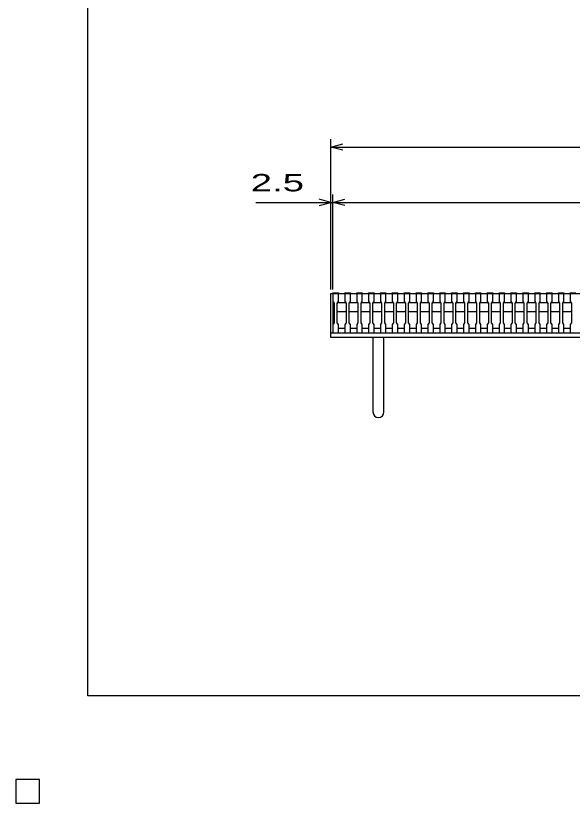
# Model space of a CAD drawing. Units: millimetres, scale not verified. Extents: x -1820 to 1731, y -1282 to 1054.
# Drawn here: x -1820 to -1116, y -1282 to -286 of the extents above; entities that cross this region are included whole.
import ezdxf
from ezdxf.enums import TextEntityAlignment as Align

# ---------------------------------------------------------------- set-up
doc = ezdxf.new("R2010")
doc.units = ezdxf.units.MM
doc.header["$LTSCALE"] = 10
for name, color, linetype, lineweight in [('0_2', 150, 'Continuous', 25), ('16', 3, 'Continuous', 25), ('19', 6, 'Continuous', 25), ('22', 2, 'Continuous', 25), ('32', 4, 'Continuous', 25)]:
    doc.layers.add(name, color=color, linetype=linetype, lineweight=lineweight)
doc.styles.add('ベクトル', font='')
doc.styles.get('ベクトル').set_extended_font_data('ベクトル')

msp = doc.modelspace()

# ---------------------------------------------------------------- linework, layer by layer
at = {"layer": '0_2'}
for p, q in [((-1729, -1146.5), (-1729, 1053.5)), ((1731, -1146.5), (-1729, -1146.5)), ((-1790, -1252.5), (-1820, -1252.5)), ((-1820, -1252.5), (-1820, -1282.5)), ((-1790, -1252.5), (-1820, -1252.5)), ((-1820, -1252.5), (-1820, -1282.5)), ((-1790, -1252.5), (-1820, -1252.5)), ((-1820, -1252.5), (-1820, -1282.5)), ((-1790, -1252.5), (-1820, -1252.5)), ((-1820, -1252.5), (-1820, -1282.5)), ((-1790, -1252.5), (-1820, -1252.5)), ((-1820, -1252.5), (-1820, -1282.5)), ((-1790, -1282.5), (-1790, -1252.5)), ((-1790, -1282.5), (-1790, -1252.5)), ((-1790, -1282.5), (-1790, -1252.5)), ((-1790, -1282.5), (-1790, -1252.5)), ((-1790, -1282.5), (-1790, -1252.5)), ((-1820, -1282.5), (-1790, -1282.5)), ((-1820, -1282.5), (-1790, -1282.5)), ((-1820, -1282.5), (-1790, -1282.5)), ((-1820, -1282.5), (-1790, -1282.5)), ((-1820, -1282.5), (-1790, -1282.5))]:
    msp.add_line(p, q, dxfattribs=at)
at = {"layer": '16'}
for p, q in [((-1419, -637.5), (-1419, -636.8)), ((-1419, -636.8), (-1412, -636.8)), ((-1419, -637.5), (-1419, -648)), ((-1412, -637.5), (-1419, -637.5)), ((-1419, -637.5), (-424, -637.5)), ((-1419, -637.5), (-1419, -681.5)), ((-1412, -636.8), (-1412, -637.5)), ((-1412, -648), (-1412, -637.5)), ((-1404, -637.5), (-1404, -636.8)), ((-1404, -636.8), (-1397, -636.8)), ((-1404, -637.5), (-1404, -648)), ((-1397, -637.5), (-1404, -637.5)), ((-1397, -636.8), (-1397, -637.5)), ((-1397, -648), (-1397, -637.5)), ((-1389, -637.5), (-1389, -636.8)), ((-1389, -636.8), (-1382, -636.8)), ((-1389, -637.5), (-1389, -648)), ((-1382, -637.5), (-1389, -637.5)), ((-1382, -636.8), (-1382, -637.5)), ((-1382, -648), (-1382, -637.5)), ((-1374, -637.5), (-1374, -636.8)), ((-1374, -636.8), (-1367, -636.8)), ((-1374, -637.5), (-1374, -648)), ((-1367, -637.5), (-1374, -637.5)), ((-1367, -636.8), (-1367, -637.5)), ((-1367, -648), (-1367, -637.5)), ((-1359, -637.5), (-1359, -636.8)), ((-1359, -636.8), (-1352, -636.8)), ((-1359, -637.5), (-1359, -648)), ((-1352, -637.5), (-1359, -637.5)), ((-1352, -636.8), (-1352, -637.5)), ((-1352, -648), (-1352, -637.5)), ((-1344, -637.5), (-1344, -636.8)), ((-1344, -636.8), (-1337, -636.8)), ((-1344, -637.5), (-1344, -648)), ((-1337, -637.5), (-1344, -637.5)), ((-1337, -636.8), (-1337, -637.5)), ((-1337, -648), (-1337, -637.5)), ((-1329, -637.5), (-1329, -636.8)), ((-1329, -636.8), (-1322, -636.8)), ((-1329, -637.5), (-1329, -648)), ((-1322, -637.5), (-1329, -637.5)), ((-1322, -636.8), (-1322, -637.5)), ((-1322, -648), (-1322, -637.5)), ((-1314, -637.5), (-1314, -636.8)), ((-1314, -636.8), (-1307, -636.8)), ((-1314, -637.5), (-1314, -648)), ((-1307, -637.5), (-1314, -637.5)), ((-1307, -636.8), (-1307, -637.5)), ((-1307, -648), (-1307, -637.5)), ((-1299, -637.5), (-1299, -636.8)), ((-1299, -636.8), (-1292, -636.8)), ((-1299, -637.5), (-1299, -648)), ((-1292, -637.5), (-1299, -637.5)), ((-1292, -636.8), (-1292, -637.5)), ((-1292, -648), (-1292, -637.5)), ((-1284, -637.5), (-1284, -636.8)), ((-1284, -636.8), (-1277, -636.8)), ((-1284, -637.5), (-1284, -648)), ((-1277, -637.5), (-1284, -637.5)), ((-1277, -636.8), (-1277, -637.5)), ((-1277, -648), (-1277, -637.5)), ((-1269, -637.5), (-1269, -636.8)), ((-1269, -636.8), (-1262, -636.8)), ((-1269, -637.5), (-1269, -648)), ((-1262, -637.5), (-1269, -637.5)), ((-1262, -636.8), (-1262, -637.5)), ((-1262, -648), (-1262, -637.5)), ((-1254, -637.5), (-1254, -636.8)), ((-1254, -636.8), (-1247, -636.8)), ((-1254, -637.5), (-1254, -648)), ((-1247, -637.5), (-1254, -637.5)), ((-1247, -636.8), (-1247, -637.5)), ((-1247, -648), (-1247, -637.5)), ((-1239, -637.5), (-1239, -636.8)), ((-1239, -636.8), (-1232, -636.8)), ((-1239, -637.5), (-1239, -648)), ((-1232, -637.5), (-1239, -637.5)), ((-1232, -636.8), (-1232, -637.5)), ((-1232, -648), (-1232, -637.5)), ((-1224, -637.5), (-1224, -636.8)), ((-1224, -636.8), (-1217, -636.8)), ((-1224, -637.5), (-1224, -648)), ((-1217, -637.5), (-1224, -637.5)), ((-1217, -636.8), (-1217, -637.5)), ((-1217, -648), (-1217, -637.5)), ((-1209, -637.5), (-1209, -636.8)), ((-1209, -636.8), (-1202, -636.8)), ((-1209, -637.5), (-1209, -648)), ((-1202, -637.5), (-1209, -637.5)), ((-1202, -636.8), (-1202, -637.5)), ((-1202, -648), (-1202, -637.5)), ((-1194, -637.5), (-1194, -636.8)), ((-1194, -636.8), (-1187, -636.8)), ((-1194, -637.5), (-1194, -648)), ((-1187, -637.5), (-1194, -637.5)), ((-1187, -636.8), (-1187, -637.5)), ((-1187, -648), (-1187, -637.5)), ((-1179, -637.5), (-1179, -636.8)), ((-1179, -636.8), (-1172, -636.8)), ((-1179, -637.5), (-1179, -648)), ((-1172, -637.5), (-1179, -637.5)), ((-1172, -636.8), (-1172, -637.5)), ((-1172, -648), (-1172, -637.5)), ((-1164, -637.5), (-1164, -636.8)), ((-1164, -636.8), (-1157, -636.8)), ((-1164, -637.5), (-1164, -648)), ((-1157, -637.5), (-1164, -637.5)), ((-1157, -636.8), (-1157, -637.5)), ((-1157, -648), (-1157, -637.5)), ((-1149, -637.5), (-1149, -636.8)), ((-1149, -636.8), (-1142, -636.8)), ((-1149, -637.5), (-1149, -648)), ((-1142, -637.5), (-1149, -637.5)), ((-1142, -636.8), (-1142, -637.5)), ((-1142, -648), (-1142, -637.5)), ((-1134, -637.5), (-1134, -636.8)), ((-1134, -636.8), (-1127, -636.8)), ((-1134, -637.5), (-1134, -648)), ((-1127, -637.5), (-1134, -637.5)), ((-1127, -636.8), (-1127, -637.5)), ((-1127, -648), (-1127, -637.5)), ((-1119, -637.5), (-1119, -636.8)), ((-1119, -636.8), (-1112, -636.8)), ((-1119, -637.5), (-1119, -648)), ((-1112, -637.5), (-1119, -637.5)), ((-1419, -648), (-1417.5, -650)), ((-1417.5, -650), (-1417.5, -675)), ((-1413.5, -650), (-1412, -648)), ((-1413.5, -650), (-1412.5, -649)), ((-1413.5, -675), (-1413.5, -650)), ((-1412.5, -649), (-1403.5, -649)), ((-1404, -648), (-1402.5, -650)), ((-1403.5, -649), (-1402.5, -650)), ((-1402.5, -650), (-1402.5, -675)), ((-1398.5, -650), (-1397, -648)), ((-1398.5, -650), (-1397.5, -649)), ((-1398.5, -675), (-1398.5, -650)), ((-1397.5, -649), (-1388.5, -649)), ((-1389, -648), (-1387.5, -650)), ((-1388.5, -649), (-1387.5, -650)), ((-1387.5, -650), (-1387.5, -675)), ((-1383.5, -650), (-1382, -648)), ((-1383.5, -650), (-1382.5, -649)), ((-1383.5, -675), (-1383.5, -650)), ((-1382.5, -649), (-1373.5, -649)), ((-1374, -648), (-1372.5, -650)), ((-1373.5, -649), (-1372.5, -650)), ((-1372.5, -650), (-1372.5, -675)), ((-1368.5, -650), (-1367, -648)), ((-1368.5, -650), (-1367.5, -649)), ((-1368.5, -675), (-1368.5, -650)), ((-1367.5, -649), (-1358.5, -649)), ((-1359, -648), (-1357.5, -650)), ((-1358.5, -649), (-1357.5, -650)), ((-1357.5, -650), (-1357.5, -675)), ((-1353.5, -650), (-1352, -648)), ((-1353.5, -650), (-1352.5, -649)), ((-1353.5, -675), (-1353.5, -650)), ((-1352.5, -649), (-1343.5, -649)), ((-1344, -648), (-1342.5, -650)), ((-1343.5, -649), (-1342.5, -650)), ((-1342.5, -650), (-1342.5, -675)), ((-1338.5, -650), (-1337, -648)), ((-1338.5, -650), (-1337.5, -649)), ((-1338.5, -675), (-1338.5, -650)), ((-1337.5, -649), (-1328.5, -649)), ((-1329, -648), (-1327.5, -650)), ((-1328.5, -649), (-1327.5, -650)), ((-1327.5, -650), (-1327.5, -675)), ((-1323.5, -650), (-1322, -648)), ((-1323.5, -650), (-1322.5, -649)), ((-1323.5, -675), (-1323.5, -650)), ((-1322.5, -649), (-1313.5, -649)), ((-1314, -648), (-1312.5, -650)), ((-1313.5, -649), (-1312.5, -650)), ((-1312.5, -650), (-1312.5, -675)), ((-1308.5, -650), (-1307, -648)), ((-1308.5, -650), (-1307.5, -649)), ((-1308.5, -675), (-1308.5, -650)), ((-1307.5, -649), (-1298.5, -649)), ((-1299, -648), (-1297.5, -650)), ((-1298.5, -649), (-1297.5, -650)), ((-1297.5, -650), (-1297.5, -675)), ((-1293.5, -650), (-1292, -648)), ((-1293.5, -650), (-1292.5, -649)), ((-1293.5, -675), (-1293.5, -650)), ((-1292.5, -649), (-1283.5, -649)), ((-1284, -648), (-1282.5, -650)), ((-1283.5, -649), (-1282.5, -650)), ((-1282.5, -650), (-1282.5, -675)), ((-1278.5, -650), (-1277, -648)), ((-1278.5, -650), (-1277.5, -649)), ((-1278.5, -675), (-1278.5, -650)), ((-1277.5, -649), (-1268.5, -649)), ((-1269, -648), (-1267.5, -650)), ((-1268.5, -649), (-1267.5, -650)), ((-1267.5, -650), (-1267.5, -675)), ((-1263.5, -650), (-1262, -648)), ((-1263.5, -650), (-1262.5, -649)), ((-1263.5, -675), (-1263.5, -650)), ((-1262.5, -649), (-1253.5, -649)), ((-1254, -648), (-1252.5, -650)), ((-1253.5, -649), (-1252.5, -650)), ((-1252.5, -650), (-1252.5, -675)), ((-1248.5, -650), (-1247, -648)), ((-1248.5, -650), (-1247.5, -649)), ((-1248.5, -675), (-1248.5, -650)), ((-1247.5, -649), (-1238.5, -649)), ((-1239, -648), (-1237.5, -650)), ((-1238.5, -649), (-1237.5, -650)), ((-1237.5, -650), (-1237.5, -675)), ((-1233.5, -650), (-1232, -648)), ((-1233.5, -650), (-1232.5, -649)), ((-1233.5, -675), (-1233.5, -650)), ((-1232.5, -649), (-1223.5, -649)), ((-1224, -648), (-1222.5, -650)), ((-1223.5, -649), (-1222.5, -650)), ((-1222.5, -650), (-1222.5, -675)), ((-1218.5, -650), (-1217, -648)), ((-1218.5, -650), (-1217.5, -649)), ((-1218.5, -675), (-1218.5, -650)), ((-1217.5, -649), (-1208.5, -649)), ((-1209, -648), (-1207.5, -650)), ((-1208.5, -649), (-1207.5, -650)), ((-1207.5, -650), (-1207.5, -675)), ((-1203.5, -650), (-1202, -648)), ((-1203.5, -650), (-1202.5, -649)), ((-1203.5, -675), (-1203.5, -650)), ((-1202.5, -649), (-1193.5, -649)), ((-1194, -648), (-1192.5, -650)), ((-1193.5, -649), (-1192.5, -650)), ((-1192.5, -650), (-1192.5, -675)), ((-1188.5, -650), (-1187, -648)), ((-1188.5, -650), (-1187.5, -649)), ((-1188.5, -675), (-1188.5, -650)), ((-1187.5, -649), (-1178.5, -649)), ((-1179, -648), (-1177.5, -650)), ((-1178.5, -649), (-1177.5, -650)), ((-1177.5, -650), (-1177.5, -675)), ((-1173.5, -650), (-1172, -648)), ((-1173.5, -650), (-1172.5, -649)), ((-1173.5, -675), (-1173.5, -650)), ((-1172.5, -649), (-1163.5, -649)), ((-1164, -648), (-1162.5, -650)), ((-1163.5, -649), (-1162.5, -650)), ((-1162.5, -650), (-1162.5, -675)), ((-1158.5, -650), (-1157, -648)), ((-1158.5, -650), (-1157.5, -649)), ((-1158.5, -675), (-1158.5, -650)), ((-1157.5, -649), (-1148.5, -649)), ((-1149, -648), (-1147.5, -650)), ((-1148.5, -649), (-1147.5, -650)), ((-1147.5, -650), (-1147.5, -675)), ((-1143.5, -650), (-1142, -648)), ((-1143.5, -650), (-1142.5, -649)), ((-1143.5, -675), (-1143.5, -650)), ((-1142.5, -649), (-1133.5, -649)), ((-1134, -648), (-1132.5, -650)), ((-1133.5, -649), (-1132.5, -650)), ((-1132.5, -650), (-1132.5, -675)), ((-1128.5, -650), (-1127, -648)), ((-1128.5, -650), (-1127.5, -649)), ((-1128.5, -675), (-1128.5, -650)), ((-1127.5, -649), (-1118.5, -649)), ((-1119, -648), (-1117.5, -650)), ((-1118.5, -649), (-1117.5, -650)), ((-1117.5, -650), (-1117.5, -675)), ((-1412.5, -661), (-1413.5, -660)), ((-1403.5, -661), (-1412.5, -661)), ((-1402.5, -660), (-1403.5, -661)), ((-1397.5, -661), (-1398.5, -660)), ((-1388.5, -661), (-1397.5, -661)), ((-1387.5, -660), (-1388.5, -661)), ((-1382.5, -661), (-1383.5, -660)), ((-1373.5, -661), (-1382.5, -661)), ((-1372.5, -660), (-1373.5, -661)), ((-1367.5, -661), (-1368.5, -660)), ((-1358.5, -661), (-1367.5, -661)), ((-1357.5, -660), (-1358.5, -661)), ((-1352.5, -661), (-1353.5, -660)), ((-1343.5, -661), (-1352.5, -661)), ((-1342.5, -660), (-1343.5, -661)), ((-1337.5, -661), (-1338.5, -660)), ((-1328.5, -661), (-1337.5, -661)), ((-1327.5, -660), (-1328.5, -661)), ((-1322.5, -661), (-1323.5, -660)), ((-1313.5, -661), (-1322.5, -661)), ((-1312.5, -660), (-1313.5, -661)), ((-1307.5, -661), (-1308.5, -660)), ((-1298.5, -661), (-1307.5, -661)), ((-1297.5, -660), (-1298.5, -661)), ((-1292.5, -661), (-1293.5, -660)), ((-1283.5, -661), (-1292.5, -661)), ((-1282.5, -660), (-1283.5, -661)), ((-1277.5, -661), (-1278.5, -660)), ((-1268.5, -661), (-1277.5, -661)), ((-1267.5, -660), (-1268.5, -661)), ((-1262.5, -661), (-1263.5, -660)), ((-1253.5, -661), (-1262.5, -661)), ((-1252.5, -660), (-1253.5, -661)), ((-1247.5, -661), (-1248.5, -660)), ((-1238.5, -661), (-1247.5, -661)), ((-1237.5, -660), (-1238.5, -661)), ((-1232.5, -661), (-1233.5, -660)), ((-1223.5, -661), (-1232.5, -661)), ((-1222.5, -660), (-1223.5, -661)), ((-1217.5, -661), (-1218.5, -660)), ((-1208.5, -661), (-1217.5, -661)), ((-1207.5, -660), (-1208.5, -661)), ((-1202.5, -661), (-1203.5, -660)), ((-1193.5, -661), (-1202.5, -661)), ((-1192.5, -660), (-1193.5, -661)), ((-1187.5, -661), (-1188.5, -660)), ((-1178.5, -661), (-1187.5, -661)), ((-1177.5, -660), (-1178.5, -661)), ((-1172.5, -661), (-1173.5, -660)), ((-1163.5, -661), (-1172.5, -661)), ((-1162.5, -660), (-1163.5, -661)), ((-1157.5, -661), (-1158.5, -660)), ((-1148.5, -661), (-1157.5, -661)), ((-1147.5, -660), (-1148.5, -661)), ((-1142.5, -661), (-1143.5, -660)), ((-1133.5, -661), (-1142.5, -661)), ((-1132.5, -660), (-1133.5, -661)), ((-1127.5, -661), (-1128.5, -660)), ((-1118.5, -661), (-1127.5, -661)), ((-1117.5, -660), (-1118.5, -661)), ((-1417.5, -675), (-1419, -677)), ((-1419, -677), (-1419, -687.5)), ((-1412, -677), (-1413.5, -675)), ((-1412, -687.5), (-1412, -677)), ((-1402.5, -675), (-1404, -677)), ((-1404, -677), (-1404, -687.5)), ((-1397, -677), (-1398.5, -675)), ((-1397, -687.5), (-1397, -677)), ((-1387.5, -675), (-1389, -677)), ((-1389, -677), (-1389, -687.5)), ((-1382, -677), (-1383.5, -675)), ((-1382, -687.5), (-1382, -677)), ((-1372.5, -675), (-1374, -677)), ((-1374, -677), (-1374, -687.5)), ((-1367, -677), (-1368.5, -675)), ((-1367, -687.5), (-1367, -677)), ((-1357.5, -675), (-1359, -677)), ((-1359, -677), (-1359, -687.5)), ((-1352, -677), (-1353.5, -675)), ((-1352, -687.5), (-1352, -677)), ((-1342.5, -675), (-1344, -677)), ((-1344, -677), (-1344, -687.5)), ((-1337, -677), (-1338.5, -675)), ((-1337, -687.5), (-1337, -677)), ((-1327.5, -675), (-1329, -677)), ((-1329, -677), (-1329, -687.5)), ((-1322, -677), (-1323.5, -675)), ((-1322, -687.5), (-1322, -677)), ((-1312.5, -675), (-1314, -677)), ((-1314, -677), (-1314, -687.5)), ((-1307, -677), (-1308.5, -675)), ((-1307, -687.5), (-1307, -677)), ((-1297.5, -675), (-1299, -677)), ((-1299, -677), (-1299, -687.5)), ((-1292, -677), (-1293.5, -675)), ((-1292, -687.5), (-1292, -677)), ((-1282.5, -675), (-1284, -677)), ((-1284, -677), (-1284, -687.5)), ((-1277, -677), (-1278.5, -675)), ((-1277, -687.5), (-1277, -677)), ((-1267.5, -675), (-1269, -677)), ((-1269, -677), (-1269, -687.5)), ((-1262, -677), (-1263.5, -675)), ((-1262, -687.5), (-1262, -677)), ((-1252.5, -675), (-1254, -677)), ((-1254, -677), (-1254, -687.5)), ((-1247, -677), (-1248.5, -675)), ((-1247, -687.5), (-1247, -677)), ((-1237.5, -675), (-1239, -677)), ((-1239, -677), (-1239, -687.5)), ((-1232, -677), (-1233.5, -675)), ((-1232, -687.5), (-1232, -677)), ((-1222.5, -675), (-1224, -677)), ((-1224, -677), (-1224, -687.5)), ((-1217, -677), (-1218.5, -675)), ((-1217, -687.5), (-1217, -677)), ((-1207.5, -675), (-1209, -677)), ((-1209, -677), (-1209, -687.5)), ((-1202, -677), (-1203.5, -675)), ((-1202, -687.5), (-1202, -677)), ((-1192.5, -675), (-1194, -677)), ((-1194, -677), (-1194, -687.5)), ((-1187, -677), (-1188.5, -675)), ((-1187, -687.5), (-1187, -677)), ((-1177.5, -675), (-1179, -677)), ((-1179, -677), (-1179, -687.5)), ((-1172, -677), (-1173.5, -675)), ((-1172, -687.5), (-1172, -677)), ((-1162.5, -675), (-1164, -677)), ((-1164, -677), (-1164, -687.5)), ((-1157, -677), (-1158.5, -675)), ((-1157, -687.5), (-1157, -677)), ((-1147.5, -675), (-1149, -677)), ((-1149, -677), (-1149, -687.5)), ((-1142, -677), (-1143.5, -675)), ((-1142, -687.5), (-1142, -677)), ((-1132.5, -675), (-1134, -677)), ((-1134, -677), (-1134, -687.5)), ((-1127, -677), (-1128.5, -675)), ((-1127, -687.5), (-1127, -677)), ((-1117.5, -675), (-1119, -677)), ((-1119, -677), (-1119, -687.5)), ((-1412, -681.5), (-1404, -681.5)), ((-1397, -681.5), (-1389, -681.5)), ((-1382, -681.5), (-1374, -681.5)), ((-1367, -681.5), (-1359, -681.5)), ((-1352, -681.5), (-1344, -681.5)), ((-1337, -681.5), (-1329, -681.5)), ((-1322, -681.5), (-1314, -681.5)), ((-1307, -681.5), (-1299, -681.5)), ((-1292, -681.5), (-1284, -681.5)), ((-1277, -681.5), (-1269, -681.5)), ((-1262, -681.5), (-1254, -681.5)), ((-1247, -681.5), (-1239, -681.5)), ((-1232, -681.5), (-1224, -681.5)), ((-1217, -681.5), (-1209, -681.5)), ((-1202, -681.5), (-1194, -681.5)), ((-1187, -681.5), (-1179, -681.5)), ((-1172, -681.5), (-1164, -681.5)), ((-1157, -681.5), (-1149, -681.5)), ((-1142, -681.5), (-1134, -681.5)), ((-1127, -681.5), (-1119, -681.5)), ((-1419, -687.5), (-1412, -687.5)), ((-1404, -687.5), (-1397, -687.5)), ((-1389, -687.5), (-1382, -687.5)), ((-1374, -687.5), (-1367, -687.5)), ((-1359, -687.5), (-1352, -687.5)), ((-1344, -687.5), (-1337, -687.5)), ((-1329, -687.5), (-1322, -687.5)), ((-1314, -687.5), (-1307, -687.5)), ((-1299, -687.5), (-1292, -687.5)), ((-1284, -687.5), (-1277, -687.5)), ((-1269, -687.5), (-1262, -687.5)), ((-1254, -687.5), (-1247, -687.5)), ((-1239, -687.5), (-1232, -687.5)), ((-1224, -687.5), (-1217, -687.5)), ((-1209, -687.5), (-1202, -687.5)), ((-1194, -687.5), (-1187, -687.5)), ((-1179, -687.5), (-1172, -687.5)), ((-1164, -687.5), (-1157, -687.5)), ((-1149, -687.5), (-1142, -687.5)), ((-1134, -687.5), (-1127, -687.5)), ((-1119, -687.5), (-1112, -687.5)), ((-1790, -1252.5), (-1820, -1252.5)), ((-1820, -1252.5), (-1820, -1282.5)), ((-1790, -1252.5), (-1820, -1252.5)), ((-1820, -1252.5), (-1820, -1282.5)), ((-1790, -1252.5), (-1820, -1252.5)), ((-1820, -1252.5), (-1820, -1282.5)), ((-1790, -1252.5), (-1820, -1252.5)), ((-1820, -1252.5), (-1820, -1282.5)), ((-1790, -1252.5), (-1820, -1252.5)), ((-1820, -1252.5), (-1820, -1282.5)), ((-1790, -1282.5), (-1790, -1252.5)), ((-1790, -1282.5), (-1790, -1252.5)), ((-1790, -1282.5), (-1790, -1252.5)), ((-1790, -1282.5), (-1790, -1252.5)), ((-1790, -1282.5), (-1790, -1252.5)), ((-1820, -1282.5), (-1790, -1282.5)), ((-1820, -1282.5), (-1790, -1282.5)), ((-1820, -1282.5), (-1790, -1282.5)), ((-1820, -1282.5), (-1790, -1282.5)), ((-1820, -1282.5), (-1790, -1282.5))]:
    msp.add_line(p, q, dxfattribs=at)
at = {"layer": '19'}
for p, q in [((-1421.5, -637.5), (-1419, -637.5)), ((-1421.5, -687.5), (-1421.5, -637.5)), ((-1421.5, -687.5), (-421.5, -687.5)), ((-1421.5, -693.5), (-1421.5, -687.5)), ((-421.5, -693.5), (-1421.5, -693.5)), ((-1368.5, -693.5), (-1368.5, -787.5)), ((-1354.5, -787.5), (-1354.5, -693.5))]:
    msp.add_line(p, q, dxfattribs=at)
msp.add_arc((-1361.5, -787.5), 7, 180, 0, dxfattribs=at)
at = {"layer": '22', "color": 4}
for p, q in [((-1421.5, -632.5), (-1421.5, -442.5)), ((-1421.5, -452.5), (-1406.5, -448.5)), ((-1406.5, -456.5), (-1421.5, -452.5)), ((-1421.5, -452.5), (-421.5, -452.5)), ((-1421.5, -632.5), (-1421.5, -512.5)), ((-1419, -632.5), (-1419, -512.5)), ((-1516.5, -522.5), (-1421.5, -522.5)), ((-1421.5, -522.5), (-1436.5, -518.5)), ((-1436.5, -526.5), (-1421.5, -522.5)), ((-1421.5, -522.5), (-1419, -522.5)), ((-1419, -522.5), (-1404, -518.5)), ((-1404, -526.5), (-1419, -522.5)), ((-1419, -522.5), (-424, -522.5)), ((-1790, -1252.5), (-1820, -1252.5)), ((-1820, -1252.5), (-1820, -1282.5)), ((-1790, -1252.5), (-1820, -1252.5)), ((-1820, -1252.5), (-1820, -1282.5)), ((-1790, -1252.5), (-1820, -1252.5)), ((-1820, -1252.5), (-1820, -1282.5)), ((-1790, -1282.5), (-1790, -1252.5)), ((-1790, -1282.5), (-1790, -1252.5)), ((-1790, -1282.5), (-1790, -1252.5)), ((-1820, -1282.5), (-1790, -1282.5)), ((-1820, -1282.5), (-1790, -1282.5)), ((-1820, -1282.5), (-1790, -1282.5))]:
    msp.add_line(p, q, dxfattribs=at)
at = {"layer": '22'}
for p, q in [((-1790, -1252.5), (-1820, -1252.5)), ((-1820, -1252.5), (-1820, -1282.5)), ((-1790, -1252.5), (-1820, -1252.5)), ((-1820, -1252.5), (-1820, -1282.5)), ((-1790, -1252.5), (-1820, -1252.5)), ((-1820, -1252.5), (-1820, -1282.5)), ((-1790, -1282.5), (-1790, -1252.5)), ((-1790, -1282.5), (-1790, -1252.5)), ((-1790, -1282.5), (-1790, -1252.5)), ((-1820, -1282.5), (-1790, -1282.5)), ((-1820, -1282.5), (-1790, -1282.5)), ((-1820, -1282.5), (-1790, -1282.5))]:
    msp.add_line(p, q, dxfattribs=at)
at = {"layer": '32'}
for p, q in [((-1790, -1252.5), (-1820, -1252.5)), ((-1820, -1252.5), (-1820, -1282.5)), ((-1790, -1252.5), (-1820, -1252.5)), ((-1820, -1252.5), (-1820, -1282.5)), ((-1790, -1252.5), (-1820, -1252.5)), ((-1820, -1252.5), (-1820, -1282.5)), ((-1790, -1252.5), (-1820, -1252.5)), ((-1820, -1252.5), (-1820, -1282.5)), ((-1790, -1252.5), (-1820, -1252.5)), ((-1820, -1252.5), (-1820, -1282.5)), ((-1790, -1282.5), (-1790, -1252.5)), ((-1790, -1282.5), (-1790, -1252.5)), ((-1790, -1282.5), (-1790, -1252.5)), ((-1790, -1282.5), (-1790, -1252.5)), ((-1790, -1282.5), (-1790, -1252.5)), ((-1820, -1282.5), (-1790, -1282.5)), ((-1820, -1282.5), (-1790, -1282.5)), ((-1820, -1282.5), (-1790, -1282.5)), ((-1820, -1282.5), (-1790, -1282.5)), ((-1820, -1282.5), (-1790, -1282.5))]:
    msp.add_line(p, q, dxfattribs=at)

# ---------------------------------------------------------------- texts
at = {"layer": '22', "style": 'ベクトル', "width": 1.65}
msp.add_text(' 2.5 ', height=21.99, dxfattribs=at).set_placement((-1536.5, -497.5), align=Align.MIDDLE_LEFT)

doc.saveas('drawing.dxf')
